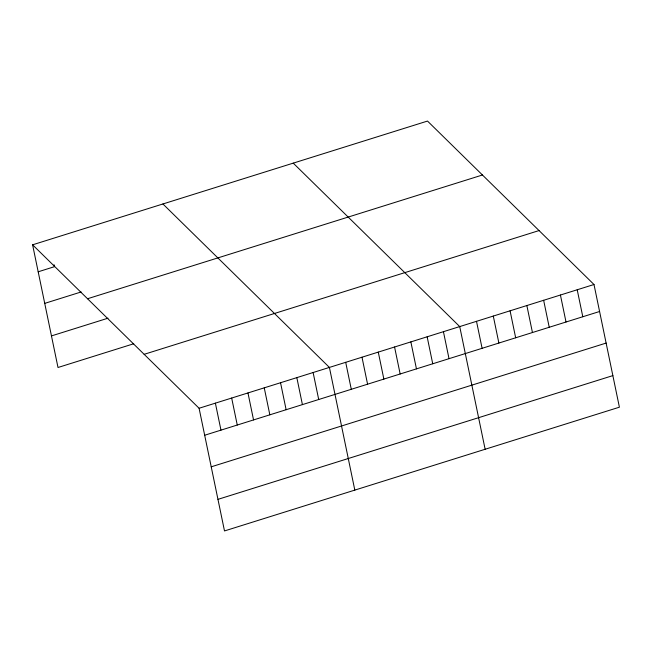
<?xml version="1.0" encoding="UTF-8"?>
<svg xmlns="http://www.w3.org/2000/svg" width="652" height="652" viewBox="0 0 652 652"><rect width="100%" height="100%" fill="white"/><g stroke="black" fill="none" stroke-linecap="round" stroke-linejoin="round"><path stroke-width="0.98" d="M32.6 244.81L427.5 121.06L593.996 284.508L619.4 407.19L224.5 530.94L199.088 408.258L32.6 244.81L58.004 367.492L133.709 343.767M38.191 271.794L54.475 266.684L54.075 264.761M44.727 303.376L81.141 291.966M87.539 298.746L482.447 174.997M51.467 335.91L108.004 318.192M144.149 354.321L539.049 230.572M199.088 408.258L593.996 284.508M204.679 435.243L599.579 311.493M211.224 466.824L606.124 343.074M217.955 499.359L612.864 375.609M293.237 163.13L459.725 326.579L485.137 449.269M162.918 203.97L329.407 367.418L354.818 490.108M577.207 289.765L582.798 316.75M560.427 295.03L566.017 322.007M543.646 300.287L549.228 327.271M526.857 305.543L532.448 332.528M510.076 310.8L515.667 337.785M493.295 316.065L498.878 343.05M476.506 321.322L482.097 348.307M443.433 331.689L449.024 358.673M427.15 336.791L432.732 363.775M410.858 341.892L416.449 368.877M394.566 347.003L400.157 373.987M378.274 352.104L383.865 379.089M361.99 357.206L367.573 384.191M345.699 362.316L351.289 389.301M313.123 372.528L318.706 399.505M296.831 377.63L302.414 404.615M280.539 382.732L286.13 409.717M264.247 387.842L269.838 414.819M247.964 392.944L253.547 419.929M231.672 398.046L237.263 425.031M215.38 403.156L220.971 430.133"/></g></svg>
